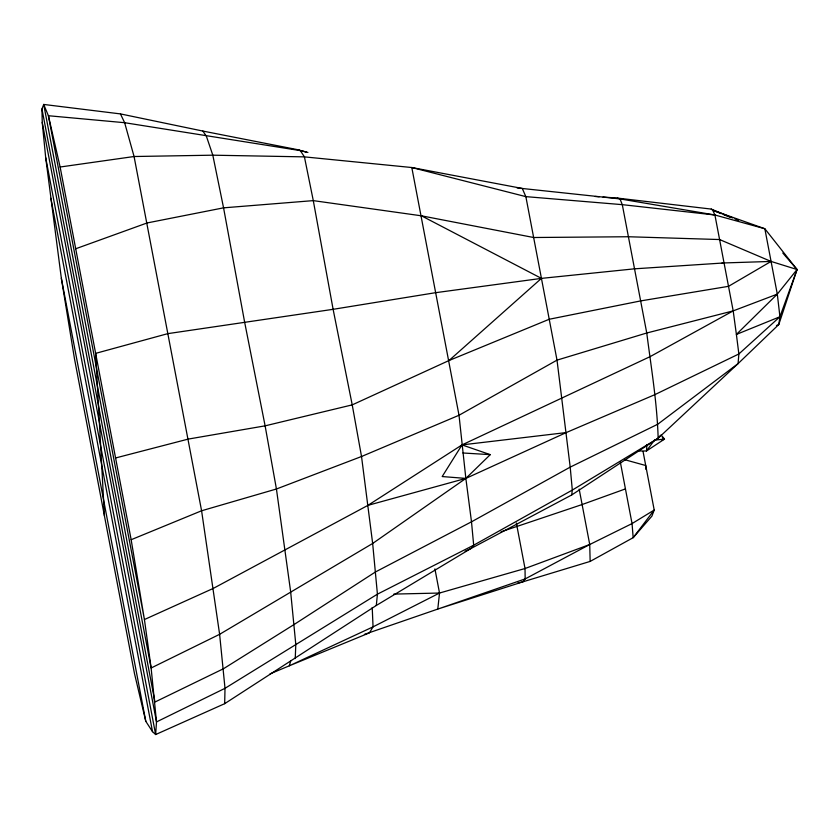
<?xml version="1.0" encoding="UTF-8"?>
<svg xmlns="http://www.w3.org/2000/svg" width="839" height="839" viewBox="0 0 839 839"><rect width="100%" height="100%" fill="white"/><g stroke="black" fill="none" stroke-linecap="round" stroke-linejoin="round"><path stroke-width="1.26" d="M224.674 703.68L225.009 688.316L219.619 634.315L201.591 510.773L134.072 156.515L124.644 122.704L120.438 113.905L43.712 104.445L41.95 108.976L42.233 122.41L45.684 157.585L61.362 278.349L74.43 358.463L134.471 673.486L145.787 721.309L152.52 731.671L155.645 734.555L224.674 703.68L376.312 605.475L471.036 548.465L571.695 494.968L658.154 438.241L738.079 363.623L778.791 324.525L797.05 269.518L764.843 228.743L712.72 210.243L711.252 209.079L617.284 198.067L603.052 197.05M295.244 658.584L295.8 644.436L290.63 591.568L276.43 489.001L265.114 425.845L244.621 322.092L223.562 207.841L212.812 155.184L206.373 136.18L202.86 131.062L120.438 113.905M646.953 444.513L646.481 450.994L638.018 450.952M376.312 605.475L377.424 594.169L372.663 543.462L361.525 456.51L352.223 404.88L333.114 309.318L313.293 200.626L304.421 156.872L300.32 150.611L297.604 149.678L202.86 131.062M434.917 568.905L439.521 593.037L437.79 609.072L364.409 634.368M571.695 494.968L572.313 490.081L570.205 467.124L557.012 360.13L525.854 196.63L522.267 188.46L411.802 167.527L304.421 156.872L212.812 155.184L134.072 156.515L60.125 167.013L48.4 115.73L43.712 104.445L151.125 668.001L156.505 721.928L155.645 734.555L45.684 157.585M782.808 253.042L797.05 269.518L779.934 316.743L778.791 324.525L776.442 325.553M290.734 660.943L289.287 665.82L270.053 673.864M75.709 248.763L147.098 222.954L223.562 207.841L313.293 200.626L421.44 215.812L533.646 237.51L628.411 236.745L719.589 239.545L771.072 261.432L797.05 269.518L777.302 294.132L733.192 310.881L650.047 356.669L462.006 444.901L442.184 476.552L465.855 478.408L566.252 432.567L654.756 394.697L738.865 353.974L779.934 316.743L777.302 294.132L764.843 228.743L714.912 214.994L619.979 198.906L517.086 187.926M42.233 122.41L156.505 721.928L225.009 688.316L377.424 594.169L473.678 545.203L572.313 490.081L658.154 438.241L660.597 435.189M777.302 294.132L736.39 334.436L738.865 353.974L738.079 363.623L657.755 424.24L570.205 467.124L471.497 521.816L375.463 571.957L294.258 624.405L223.541 668.704L154.984 702.023L41.95 108.976M367.933 505.351L465.855 478.408L490.27 454.644L462.006 444.901L367.933 505.351L213.4 588.349L144.423 619.539L151.125 668.001L219.619 634.315L372.663 543.462L465.855 478.408L459.017 415.263L411.802 167.527L525.854 196.63L622.297 204.653L714.912 214.994L733.192 310.881L736.39 334.436L779.934 316.743M449.022 360.518L541.438 278.38L634.525 268.826L724.047 262.943L771.072 261.432L728.504 286.33L640.639 300.918L549.22 319.26L449.022 360.518L352.223 404.88L265.114 425.845L188.293 439.08L115.583 457.968M620.336 462.121L632.05 523.588L633.172 537.673L654.21 510.028L632.05 523.588L589.733 544.511L525.162 578.92L437.79 609.072L522.917 581.826L590.153 561.417L633.172 537.673L651.913 516.121L654.21 510.028L643.062 451.539M579.172 489.106L589.733 544.511L525.025 568.517L439.521 593.037L373.051 626.859L289.287 665.82L369.412 632.879L373.051 626.859L372.222 607.509M465.121 551.213L471.036 548.465L473.678 545.203L471.497 521.816L465.855 478.408M307.944 152.425L300.32 150.611L124.644 122.704L48.4 115.73L144.423 619.539L131.157 539.718L201.591 510.773L276.43 489.001L361.525 456.51L459.017 415.263L557.012 360.13L646.754 332.999L733.192 310.881M662.076 440.035L664.478 439.122L661.279 435.252M625.443 488.906L582.119 504.543L501.03 531.79M517.81 583L522.917 581.826L525.162 578.92L525.025 568.517L516.342 522.949M721.467 263.373L724.047 262.943M462.006 444.901L566.252 432.567M393.848 594.096L439.521 593.037M462.929 452.987L490.27 454.644M595.281 196.494L599.161 196.777M300.32 150.611L302.816 151.293M297.604 149.678L306.371 152.111M624.583 459.667L645.726 465.519L645.789 469.263M617.284 198.067L619.979 198.906L622.297 204.653L646.754 332.999C651.242 367.985 657.126 402.94 658.154 438.241M721.194 213.651L712.72 210.243L714.912 214.994M723.617 214.637L729.668 217.07M711.252 209.079L732.646 217.941M735.016 218.927L738.582 220.405M421.44 215.812L541.438 278.38L435.483 292.706L333.114 309.318L167.831 333.639L95.646 353.366L104.445 515.975M662.359 437.622L664.478 439.122L646.481 450.994L654.483 440.087L664.478 439.122L662.789 437.234M60.125 167.013L131.157 539.718M50.854 198.287L152.52 731.671M61.362 278.349L145.787 721.309M589.733 544.511L590.153 561.417"/></g></svg>
